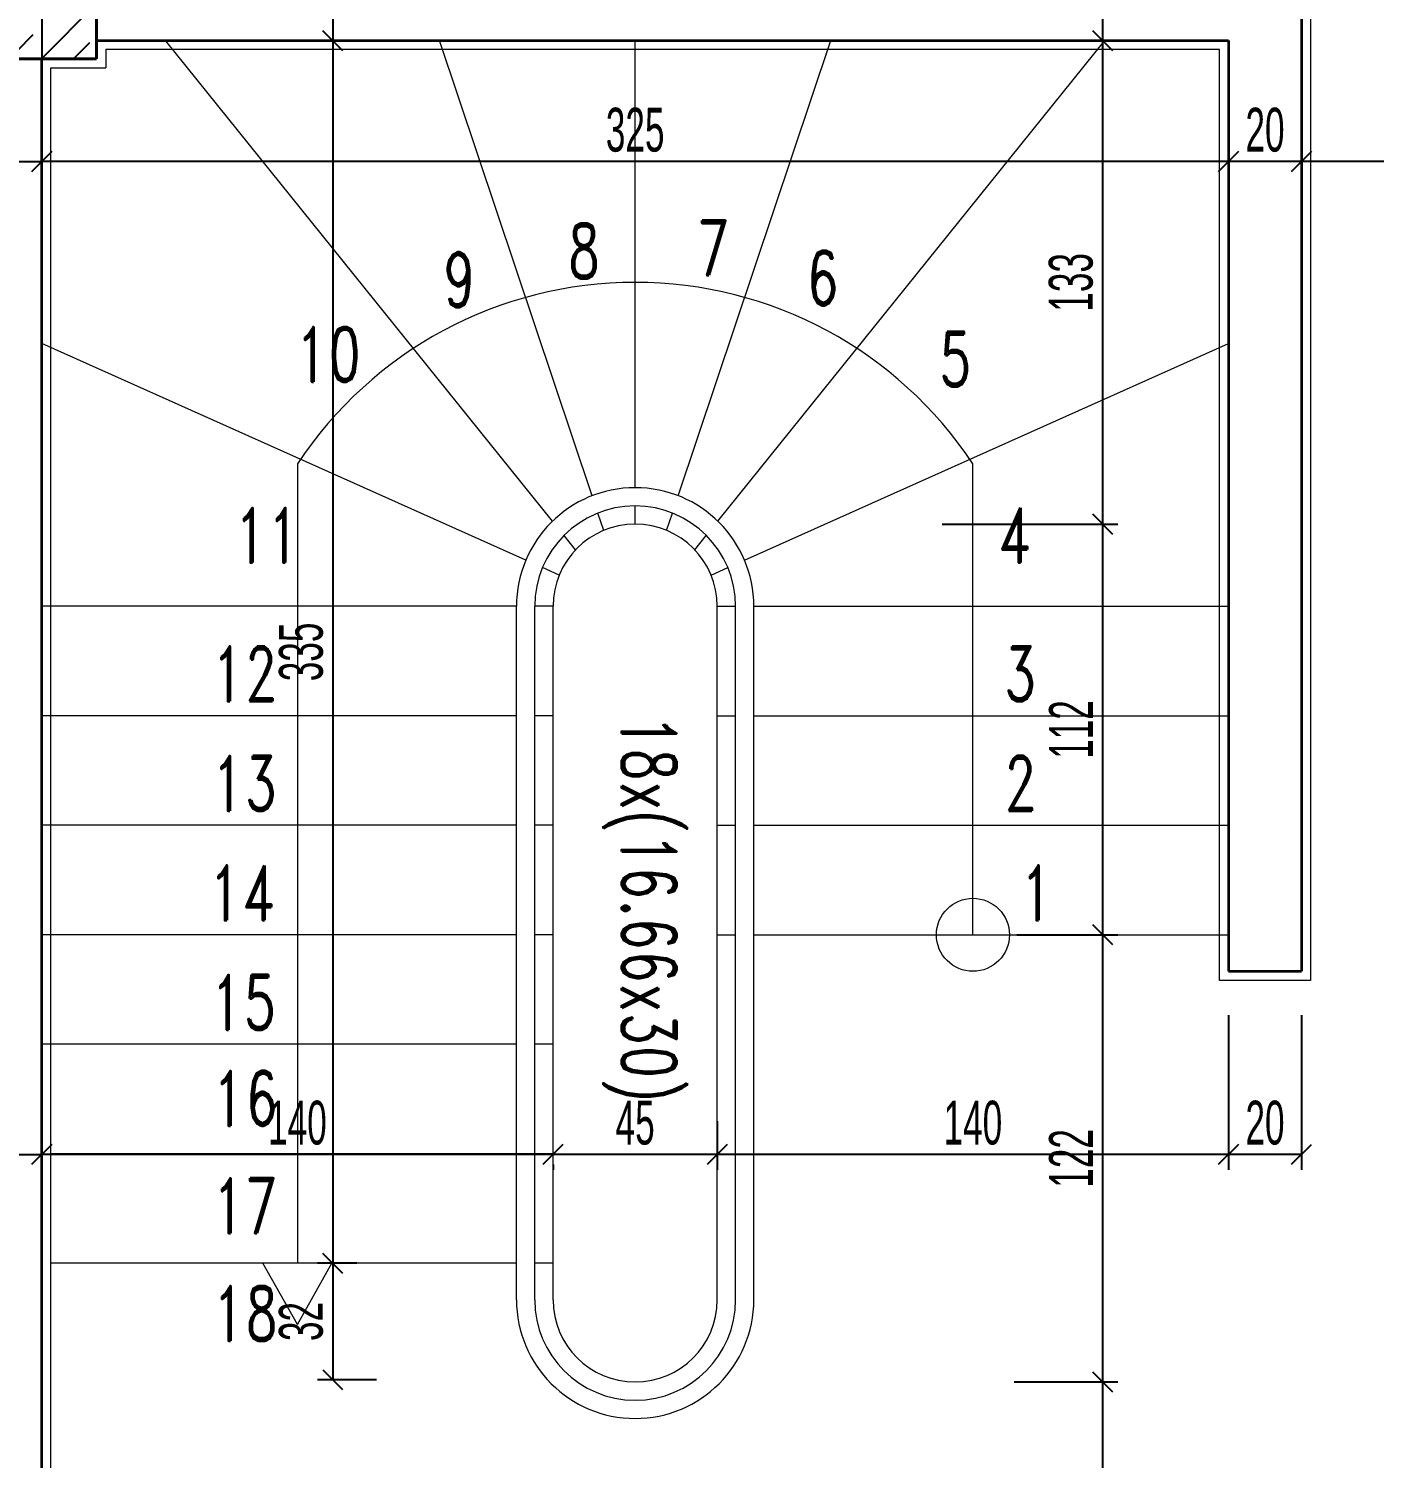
# Model space of a CAD drawing. Header units: inches. Extents: x -7543 to -822, y 102837 to 190349.
# Drawn here: x -833.664 to -833.5903, y 102837.046 to 102837.1243 of the extents above; entities that cross this region are included whole.
import ezdxf

# ---------------------------------------------------------------- set-up
doc = ezdxf.new("R2010")
doc.units = ezdxf.units.IN
doc.header["$MEASUREMENT"] = 0
doc.layers.get('0').update_dxf_attribs({"lineweight": 25})
doc.layers.get('Defpoints').update_dxf_attribs({"lineweight": 25})
doc.layers.add('DUVAR', color=7, linetype='Continuous', lineweight=35, true_color=0xfc4642)
doc.layers.add('MERDİVEN', color=7, linetype='Continuous', lineweight=20, true_color=0x16c244)
for name, color, linetype, lineweight in [('ICOL', 55, 'Continuous', 25), ('KOLON', 2, 'Continuous', 40), ('SIVA', 150, 'Continuous', 15), ('TARAMA', 8, 'Continuous', 25), ('YAZI', 7, 'Continuous', 25)]:
    doc.layers.add(name, color=color, linetype=linetype, lineweight=lineweight)
doc.styles.add('OLCU', font='tromand.shx', dxfattribs={"width": 0.6, "height": 12})
doc.styles.add('st1', font='romandtw.shx', dxfattribs={"width": 0.7, "height": 40})

# ---------------------------------------------------------------- blocks, each defined once
blk = doc.blocks.new('_Oblique')
at = {"color": 0, "linetype": 'ByBlock', "lineweight": -2}
blk.add_line((-0.5, -0.5), (0.5, 0.5), dxfattribs=at)

msp = doc.modelspace()

# ---------------------------------------------------------------- linework, layer by layer
at = {"layer": 'Defpoints', "color": 3}
msp.add_line((-833.663261, 102837.182685), (-833.663261, 102836.787684), dxfattribs=at)
at = {"layer": 'DUVAR'}
for p, q in [((-833.594261, 102837.127684), (-833.594261, 102837.072684)), ((-833.660261, 102837.123684), (-833.598261, 102837.123684)), ((-833.598261, 102837.123684), (-833.598261, 102837.092684)), ((-833.598261, 102837.123684), (-833.598261, 102837.092684)), ((-833.594261, 102837.123684), (-833.594261, 102837.096684)), ((-833.663261, 102836.958341), (-833.663261, 102837.122684)), ((-833.598261, 102837.092684), (-833.598261, 102837.072684)), ((-833.598261, 102837.072684), (-833.594261, 102837.072684))]:
    msp.add_line(p, q, dxfattribs=at)
at = {"layer": 'ICOL'}
for p, q in [((-833.647327, 102837.127684), (-833.647327, 102837.123684)), ((-833.605159, 102837.127684), (-833.605159, 102837.123684)), ((-833.647327, 102837.123684), (-833.647327, 102837.056684)), ((-833.605159, 102837.123684), (-833.605159, 102837.097184)), ((-833.667261, 102837.117055), (-833.663261, 102837.117055)), ((-833.598261, 102837.117055), (-833.663261, 102837.117055)), ((-833.594261, 102837.117055), (-833.598261, 102837.117055)), ((-833.434261, 102837.117055), (-833.594261, 102837.117055)), ((-833.605159, 102837.097184), (-833.605159, 102837.074684)), ((-833.605159, 102837.074684), (-833.605159, 102837.050184)), ((-833.667261, 102837.062648), (-833.663261, 102837.062648)), ((-833.635261, 102837.062648), (-833.663261, 102837.062648)), ((-833.626261, 102837.062648), (-833.635261, 102837.062648)), ((-833.598261, 102837.062648), (-833.626261, 102837.062648)), ((-833.594261, 102837.062648), (-833.598261, 102837.062648)), ((-833.647327, 102837.056684), (-833.647327, 102837.050308)), ((-833.605159, 102837.050184), (-833.605159, 102836.779684))]:
    msp.add_line(p, q, dxfattribs=at)
at = {"layer": 'ICOL', "color": 53}
for p, q in [((-833.649727, 102837.123684), (-833.648167, 102837.123684)), ((-833.649727, 102837.123684), (-833.648167, 102837.123684)), ((-833.605014, 102837.123684), (-833.604319, 102837.123684)), ((-833.605014, 102837.123684), (-833.604319, 102837.123684)), ((-833.663261, 102837.115886), (-833.663261, 102837.117895)), ((-833.663261, 102837.115632), (-833.663261, 102837.117895)), ((-833.598261, 102837.116797), (-833.598261, 102837.116215)), ((-833.598261, 102837.116797), (-833.598261, 102837.116215)), ((-833.594261, 102837.115425), (-833.594261, 102837.116215)), ((-833.594261, 102837.115425), (-833.594261, 102837.116215)), ((-833.61394, 102837.097184), (-833.604319, 102837.097184)), ((-833.61394, 102837.097184), (-833.604319, 102837.097184)), ((-833.609861, 102837.074684), (-833.604319, 102837.074684)), ((-833.609861, 102837.074684), (-833.604319, 102837.074684)), ((-833.598261, 102837.070284), (-833.598261, 102837.061808)), ((-833.598261, 102837.070284), (-833.598261, 102837.061808)), ((-833.594261, 102837.070284), (-833.594261, 102837.061808)), ((-833.626261, 102837.064477), (-833.626261, 102837.061808)), ((-833.626261, 102837.064477), (-833.626261, 102837.061808)), ((-833.663261, 102837.063256), (-833.663261, 102837.063488)), ((-833.663261, 102837.063322), (-833.663261, 102837.063488)), ((-833.635261, 102837.062092), (-833.635261, 102837.061808)), ((-833.635261, 102837.062092), (-833.635261, 102837.061808)), ((-833.646004, 102837.056684), (-833.648167, 102837.056684)), ((-833.646004, 102837.056684), (-833.648167, 102837.056684)), ((-833.644928, 102837.050308), (-833.648167, 102837.050308)), ((-833.609999, 102837.050184), (-833.604319, 102837.050184)), ((-833.609999, 102837.050184), (-833.604319, 102837.050184))]:
    msp.add_line(p, q, dxfattribs=at)
at = {"layer": 'KOLON'}
for p, q in [((-833.660261, 102837.122684), (-833.660261, 102837.127684)), ((-833.670261, 102837.122684), (-833.660261, 102837.122684))]:
    msp.add_line(p, q, dxfattribs=at)
at = {"layer": 'MERDİVEN'}
for p, q in [((-833.635285, 102837.097352), (-833.656494, 102837.123684)), ((-833.633118, 102837.098742), (-833.641476, 102837.123684)), ((-833.630761, 102837.099184), (-833.630761, 102837.123684)), ((-833.628404, 102837.098742), (-833.620046, 102837.123684)), ((-833.626237, 102837.097352), (-833.605029, 102837.123684)), ((-833.636748, 102837.095216), (-833.663261, 102837.107082)), ((-833.624775, 102837.095216), (-833.598261, 102837.107082)), ((-833.649261, 102837.100487), (-833.649261, 102837.056684)), ((-833.612261, 102837.074684), (-833.612261, 102837.100487)), ((-833.632481, 102837.096842), (-833.6328, 102837.097792)), ((-833.630761, 102837.097184), (-833.630761, 102837.098184)), ((-833.629041, 102837.096842), (-833.628723, 102837.097792)), ((-833.634023, 102837.095784), (-833.634655, 102837.096569)), ((-833.6275, 102837.095784), (-833.626868, 102837.096569)), ((-833.634922, 102837.094399), (-833.635835, 102837.094808)), ((-833.626601, 102837.094399), (-833.625688, 102837.094808)), ((-833.637261, 102837.092684), (-833.663261, 102837.092684)), ((-833.637261, 102837.062684), (-833.637261, 102837.092684)), ((-833.635261, 102837.092684), (-833.636261, 102837.092684)), ((-833.636261, 102837.054684), (-833.636261, 102837.092684)), ((-833.635261, 102837.054684), (-833.635261, 102837.092684)), ((-833.626261, 102837.054684), (-833.626261, 102837.092684)), ((-833.626261, 102837.092684), (-833.625261, 102837.092684)), ((-833.625261, 102837.054684), (-833.625261, 102837.092684)), ((-833.624261, 102837.054684), (-833.624261, 102837.092684)), ((-833.624261, 102837.092684), (-833.598261, 102837.092684)), ((-833.637261, 102837.086684), (-833.663261, 102837.086684)), ((-833.635261, 102837.086684), (-833.636261, 102837.086684)), ((-833.626261, 102837.086684), (-833.625261, 102837.086684)), ((-833.624261, 102837.086684), (-833.598261, 102837.086684)), ((-833.637261, 102837.080684), (-833.663261, 102837.080684)), ((-833.635261, 102837.080684), (-833.636261, 102837.080684)), ((-833.626261, 102837.080684), (-833.625261, 102837.080684)), ((-833.624261, 102837.080684), (-833.598261, 102837.080684)), ((-833.637261, 102837.074684), (-833.663261, 102837.074684)), ((-833.635261, 102837.074684), (-833.636261, 102837.074684)), ((-833.626261, 102837.074684), (-833.625261, 102837.074684)), ((-833.624261, 102837.074684), (-833.598261, 102837.074684)), ((-833.637261, 102837.068684), (-833.663261, 102837.068684)), ((-833.647375, 102837.068684), (-833.651147, 102837.068684)), ((-833.635261, 102837.068684), (-833.636261, 102837.068684)), ((-833.635261, 102837.062684), (-833.662761, 102837.062684)), ((-833.637261, 102837.054684), (-833.637261, 102837.062684)), ((-833.637261, 102837.056684), (-833.662761, 102837.056684)), ((-833.649261, 102837.053326), (-833.651147, 102837.056684)), ((-833.649261, 102837.053326), (-833.647375, 102837.056684)), ((-833.635261, 102837.056684), (-833.636261, 102837.056684))]:
    msp.add_line(p, q, dxfattribs=at)
msp.add_circle((-833.612261, 102837.074684), 0.002, dxfattribs=at)
for centre, radius, start, end in [((-833.630761, 102837.088256), 0.022178, 33.4704, 146.5296), ((-833.630761, 102837.092684), 0.0065, 0, 180), ((-833.630761, 102837.092684), 0.0055, 0, 180), ((-833.630761, 102837.092684), 0.0045, 0, 180), ((-833.630761, 102837.054684), 0.0065, 180, 0), ((-833.630761, 102837.054684), 0.0055, 180, 0), ((-833.630761, 102837.054684), 0.0045, 180, 0)]:
    msp.add_arc(centre, radius, start, end, dxfattribs=at)
at = {"layer": 'SIVA'}
for p, q in [((-833.593761, 102837.128184), (-833.593761, 102837.072184)), ((-833.659761, 102837.123184), (-833.659761, 102837.122184)), ((-833.598761, 102837.123184), (-833.659761, 102837.123184)), ((-833.598761, 102837.092684), (-833.598761, 102837.123184)), ((-833.662761, 102836.958684), (-833.662761, 102837.122184)), ((-833.662761, 102837.122184), (-833.659761, 102837.122184)), ((-833.598761, 102837.072184), (-833.598761, 102837.092684)), ((-833.593761, 102837.072184), (-833.598761, 102837.072184))]:
    msp.add_line(p, q, dxfattribs=at)
at = {"layer": 'TARAMA'}
for p, q in [((-833.663287, 102837.122684), (-833.660261, 102837.12571)), ((-833.664612, 102837.123127), (-833.663728, 102837.124011)), ((-833.661519, 102837.122685), (-833.660635, 102837.123569))]:
    msp.add_line(p, q, dxfattribs=at)

# ---------------------------------------------------------------- block references
at = {"layer": 'ICOL'}
for p, xscale, yscale, zscale, rotation in [((-833.647327, 102837.123684), 0.001080000001820736, 0.001080000001820736, 0.001080000001820736, 90), ((-833.647327, 102837.123684), 0.001080000001820736, 0.001080000001820736, 0.001080000001820736, 270), ((-833.605159, 102837.123684), 0.001080000001820736, 0.001080000001820736, 0.001080000001820736, 90), ((-833.605159, 102837.123684), 0.001080000001820736, 0.001080000001820736, 0.001080000001820736, 270), ((-833.663261, 102837.117055), 0.001080000000001746, 0.001080000000001746, 0.001080000000001746, 180), ((-833.598261, 102837.117055), 0.001080000000001746, 0.001080000000001746, 0.001080000000001746, 180), ((-833.594261, 102837.117055), 0.001080000000001746, 0.001080000000001746, 0.001080000000001746, 180), ((-833.605159, 102837.097184), 0.001080000001820736, 0.001080000001820736, 0.001080000001820736, 90), ((-833.605159, 102837.097184), 0.001080000001820736, 0.001080000001820736, 0.001080000001820736, 270), ((-833.605159, 102837.074684), 0.001080000001820736, 0.001080000001820736, 0.001080000001820736, 90), ((-833.605159, 102837.074684), 0.001080000001820736, 0.001080000001820736, 0.001080000001820736, 270), ((-833.663261, 102837.062648), 0.001080000000001746, 0.001080000000001746, 0.001080000000001746, 180), ((-833.635261, 102837.062648), 0.001080000000001746, 0.001080000000001746, 0.001080000000001746, 180), ((-833.626261, 102837.062648), 0.001080000000001746, 0.001080000000001746, 0.001080000000001746, 180), ((-833.598261, 102837.062648), 0.001080000000001746, 0.001080000000001746, 0.001080000000001746, 180), ((-833.647327, 102837.056684), 0.001080000001820736, 0.001080000001820736, 0.001080000001820736, 90), ((-833.647327, 102837.056684), 0.001080000001820736, 0.001080000001820736, 0.001080000001820736, 270), ((-833.647327, 102837.050308), 0.001080000001820736, 0.001080000001820736, 0.001080000001820736, 270), ((-833.605159, 102837.050184), 0.001080000001820736, 0.001080000001820736, 0.001080000001820736, 90), ((-833.605159, 102837.050184), 0.001080000001820736, 0.001080000001820736, 0.001080000001820736, 270)]:
    msp.add_blockref('_Oblique', p, dxfattribs=dict(at, xscale=xscale, yscale=yscale, zscale=zscale, rotation=rotation))
at = {"layer": 'ICOL', "xscale": 0.001080000000001746, "yscale": 0.001080000000001746, "zscale": 0.001080000000001746}
for p in [(-833.663261, 102837.117055), (-833.598261, 102837.117055), (-833.594261, 102837.117055), (-833.663261, 102837.062648), (-833.635261, 102837.062648), (-833.626261, 102837.062648), (-833.598261, 102837.062648), (-833.594261, 102837.062648)]:
    msp.add_blockref('_Oblique', p, dxfattribs=at)

# ---------------------------------------------------------------- texts
at = {"layer": 'ICOL', "char_height": 0.0024, "attachment_point": 5, "style": 'OLCU'}
for s, insert in [('\\A1;325', (-833.630761, 102837.118783)), ('\\A1;20', (-833.596261, 102837.118783)), ('\\A1;140', (-833.649261, 102837.064376)), ('\\A1;45', (-833.630761, 102837.064376)), ('\\A1;140', (-833.612261, 102837.064376)), ('\\A1;20', (-833.596261, 102837.064376))]:
    msp.add_mtext(s, dxfattribs=dict(at, insert=insert))
at = {"layer": 'ICOL', "char_height": 0.0024, "attachment_point": 5, "rotation": 90, "style": 'OLCU'}
for s, insert in [('\\A1;133', (-833.606887, 102837.110434)), ('\\A1;335', (-833.649055, 102837.090184)), ('\\A1;112', (-833.606887, 102837.085934)), ('\\A1;122', (-833.606887, 102837.062434)), ('\\A1;32', (-833.649055, 102837.053496))]:
    msp.add_mtext(s, dxfattribs=dict(at, insert=insert))
at = {"layer": 'YAZI', "style": 'st1', "width": 0.7}
for s, p in [('8', (-833.634465, 102837.110653)), ('7', (-833.627355, 102837.110822)), ('9', (-833.641295, 102837.109082)), ('6', (-833.621395, 102837.10917)), ('10', (-833.649371, 102837.104986)), ('5', (-833.614116, 102837.104726)), ('11', (-833.652715, 102837.095079)), ('4', (-833.610907, 102837.095079)), ('12', (-833.653958, 102837.087484)), ('3', (-833.610564, 102837.087484)), ('13', (-833.653958, 102837.081484)), ('2', (-833.610564, 102837.081484)), ('14', (-833.654119, 102837.075484)), ('1', (-833.609664, 102837.075484)), ('15', (-833.654019, 102837.069484)), ('16', (-833.653919, 102837.064222)), ('17', (-833.653919, 102837.058344)), ('18', (-833.653919, 102837.052438))]:
    msp.add_text(s, height=0.003, dxfattribs=at).set_placement(p)
msp.add_text('18x(16.66x30)', height=0.003, rotation=270, dxfattribs=at).set_placement((-833.6315, 102837.08671))

doc.saveas('drawing.dxf')
